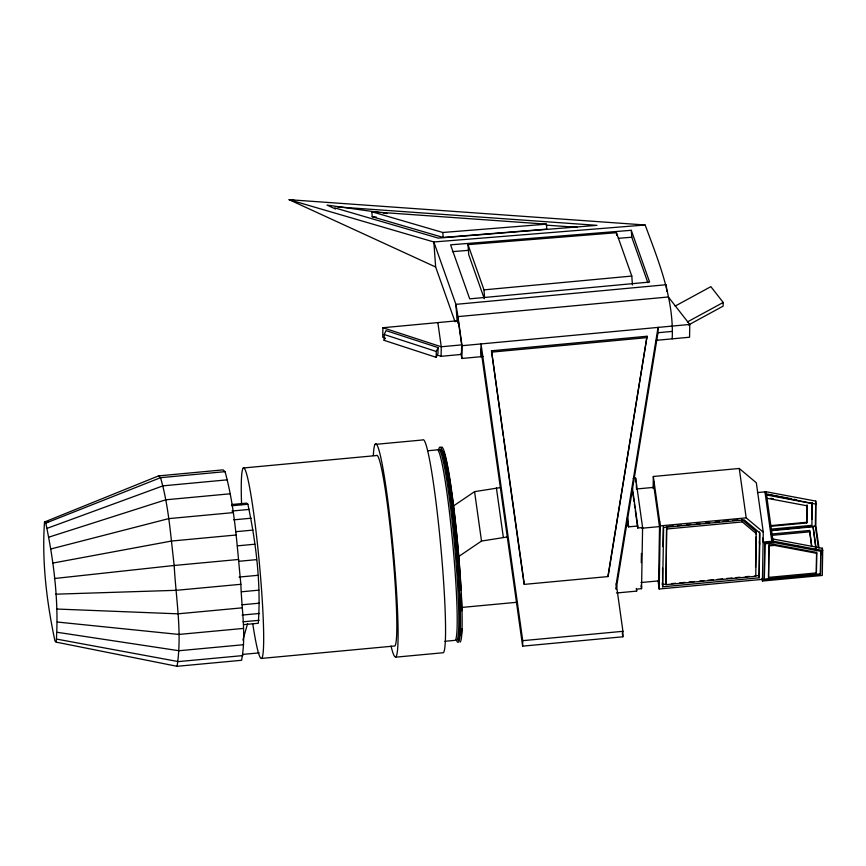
<?xml version="1.0" encoding="UTF-8"?>
<svg xmlns="http://www.w3.org/2000/svg" width="866" height="866" viewBox="0 0 866 866"><rect width="100%" height="100%" fill="white"/><g stroke="black" fill="none" stroke-linecap="round" stroke-linejoin="round"><path stroke-width="1.3" d="M437.298 355.071L441.097 356.316L461.502 354.41L461.665 344.874L458.266 320.691L382.902 327.727L382.74 337.275L385.283 338.097M384.125 340.349L384.223 334.503L386.02 330.606L438.077 347.591L437.98 353.447L436.193 357.333L384.125 340.349L385.024 338.4M436.193 357.333L436.291 351.488L438.077 347.591M441.097 356.316L441.259 346.779L437.86 322.596M457.843 323.007L457.952 316.62L455.906 304.356L433.834 241.971L289.125 199.7L645.138 224.987C658.723 261.564 674.094 298.997 672.189 338.844M458.222 323.083L458.266 320.691M483.466 356.467L461.816 358.481L462.033 345.707L457.952 316.62L668.325 296.984L689.78 324.447L689.563 337.22L656.125 340.338M480.782 356.716L481.009 343.78L522.728 640.667L522.631 646.144L622.849 636.791L622.935 631.314L616.256 583.76L658.073 327.251L657.976 332.728L616.159 589.237L616.256 583.76M503.298 436.237L491.498 350.773L647.054 336.246L608.073 576.615M632.505 488.63L637.755 526.008L628.575 526.864L627.471 517.641M635.59 481.875L635.655 478.129L633.219 478.357M636.358 487.666L636.434 483.672M616.462 592.993L636.651 591.11L636.683 589.129L641.554 588.674L642.594 527.535L635.655 478.129M642.594 527.535L637.722 527.989L637.755 526.008M641.273 562.673L641.425 553.406M653.116 488.576L653.321 476.484L739.25 468.463L756.332 482.784L763.271 532.179L763.108 542.084L773.035 541.163L822.7 550.505L822.278 575.446L762.448 581.032L762.069 578.358M641.858 528.238L659.524 526.593L654.014 487.352L654.101 482.026M659.264 585.503L658.615 580.88L659.621 521.267M762.481 579.354L659.199 588.999L660.271 525.879L653.321 476.484M662.62 586.812L663.616 527.437L744.251 519.903L759.883 533.012L759.125 577.806L662.62 586.812L662.566 568.107M662.934 546.619L663.269 526.474M666.008 584.647L666.625 526.669L666.008 584.647L755.791 576.269L756.18 531.529L741.989 519.632L742.314 521.938L756.505 533.846M675.112 306.109L710.867 286.657L723.207 302.461L723.142 306.131L688.546 324.956M755.574 567.36L756.094 536.909M756.137 534.225L756.18 531.529M759.125 577.806L759.536 531.951M762.448 581.032L763.087 542.928L771.92 542.105L764.981 491.866L764.97 492.711M764.938 543.783L773.76 542.96L773.674 541.759L773.771 542.452L820.827 551.306L820.438 574.591L764.321 579.83L764.84 543.09L764.332 579.181M768.943 544.985L768.532 577.395L816.367 572.924L816.692 553.32L816.562 552.4L774.431 544.476L768.943 544.985L768.532 577.395M806.787 522.956L806.982 505.116L806.787 522.956L769.766 526.409M811.604 546.414L809.58 530.479L770.87 534.084M811.875 519.286L812.156 502.648L811.918 525.326L771.097 529.137M771.758 530.641L813.077 526.788L815.837 548.34M818.338 547.409L815.339 526.041L815.761 501.1L766.096 491.758L757.425 492.57M815.761 501.1L815.837 525.489L819.019 548.2M816.562 552.4L816.367 572.924M820.438 574.591L820.73 550.614M822.278 554.944L822.386 548.286L772.721 538.944M56.203 642.139C58.996 602.584 53.984 561.915 45.768 523.118L44.523 521.992L158.565 475.899L223.092 469.87L225.052 471.656C235.119 508.288 237.035 546.641 240.878 584.29C241.614 609.458 246.388 635.363 241.582 660.282L177.065 666.3L56.203 642.139L54.959 641.013C46.742 602.216 41.73 561.547 44.523 521.992L48.528 521.613M243.541 624.646L258.295 623.271C261.099 583.716 256.087 543.047 247.871 504.25L246.626 503.124L231.871 504.499M647.054 336.246L607.878 576.583L524.331 584.377L491.498 350.773M177.065 666.3C182.304 633.078 175.96 598.871 174.185 565.476C170.624 536.13 168.838 506.188 160.535 477.686L158.565 475.899M242.902 640.104L247.589 623.574M453.6 505.874L474.568 491.65L500.44 487.569M458.33 556.773L481.507 541.055L507.379 536.963M687.452 321.903L723.207 302.461M45.768 523.118L160.535 477.686L225.052 471.656M47.316 528.26L162.992 485.837L227.509 479.818M49.081 537.072L165.774 499.801L230.302 493.782M50.921 548.957L168.708 518.626L233.225 512.607M52.729 563.095L171.576 541.034L236.093 535.004M54.374 578.52L174.185 565.476L238.702 559.458M631.79 276.059L616.451 232.705L467.997 244.634L483.997 289.861L631.79 276.059L632.44 284.925M461.665 344.874L441.259 346.779L382.902 327.727M462.033 345.707L689.78 324.447M657.976 332.728L672.319 331.386M491.477 352.137L647.032 337.621M375.303 444.388L422.727 439.96A107.027 7.675 84.7 0 1 440.177 540.059A107.027 7.675 84.7 0 1 443.392 652.715L395.968 657.142M243.216 467.997L376.385 455.559A95.78 6.874 84.7 0 1 392.006 545.136A95.78 6.874 84.7 0 1 394.885 645.971L261.716 658.398M427.696 450.764L436.767 449.919A95.78 6.874 84.7 0 1 452.388 539.507A95.78 6.874 84.7 0 1 455.267 640.331L444.897 641.295M231.763 505.755L247.871 504.25M231.969 511.027L249.419 509.392M233.733 519.838L251.172 518.204M636.337 488.998L654.014 487.352M235.584 531.713L253.024 530.089M765.76 494.605L768.185 494.378L791.459 498.751M765.89 495.525L768.315 495.298L812.286 503.568M237.392 545.851L254.831 544.216M239.038 561.276L256.477 559.653M625.902 525.9L628.597 525.651M660.271 525.879L746.189 517.857L763.271 532.179M667.978 526.539L673.358 526.041M677.396 525.662L681.434 525.283M686.814 524.785L690.852 524.406M696.232 523.908L700.269 523.529M705.649 523.021L709.687 522.653M715.078 522.144L719.116 521.765M723.142 521.386L728.533 520.888M732.571 520.509L737.951 520.011M666.95 528.974L742.314 521.938M769.668 525.716L806.69 522.263M239.07 577.07L257.851 575.316M771.454 530.144L815.339 526.041M240.878 584.29L176.361 590.309L55.749 594.184M772.18 535.329L809.558 531.843M241.419 591.792L258.858 590.157M768.618 542.733L773.663 542.268M769.073 545.905L774.561 545.396L816.692 553.32M241.982 604.793L259.432 603.169M242.469 607.813L177.952 613.832L56.755 609.036M242.079 615.077L259.529 613.453M640.937 582.537L658.615 580.88M243.043 621.81L259.14 620.305M662.295 584.507L666.311 584.139M671.67 583.63L675.697 583.262M679.713 582.883L685.082 582.385M689.098 582.006L694.456 581.508M699.825 581.01L703.842 580.631M707.868 580.252L713.227 579.755M717.243 579.376L722.612 578.878M726.628 578.499L731.987 578.001M736.013 577.622L740.029 577.254M745.399 576.745L749.415 576.377M754.773 575.879L758.8 575.5M820.34 573.898L764.223 579.138L764.321 579.83M461.686 607.445L516.861 602.292M243.378 628.424L178.861 634.442L57.329 622.037M243.53 644.715L179.013 650.734L57.427 632.321M243.13 654.371L259.205 652.877M242.913 655.584L178.396 661.602L57.037 639.173M522.728 640.667L622.935 631.314M371.85 211.759L442.818 232.489L546.435 224.164L546.792 229.133L443.165 237.457L372.207 216.727L371.85 211.759L546.435 224.164M645.138 224.987L433.834 241.971L435.652 267.009L455.029 321.762M631.282 230.302L450.591 244.829L469.708 298.857L649.597 282.056L631.282 230.302L631.779 237.23L647.865 282.673M452.442 251.638L468.625 250.339M618.302 238.312L631.779 237.23M337.653 206.931L596.977 225.344L438.272 238.107L334.763 207.872M546.165 225.128L577.07 227.314M372.207 216.727L376.234 217.02M294.462 200.447L289.125 199.7L435.652 267.009M380.347 212.592L327.002 205.09L335.564 209.02M383.01 212.96L387.015 213.523M794.046 499.238L796.633 499.725M770.805 498.307L773.392 498.794M767.027 498.275L807.08 505.809M795.897 545.937L798.506 546.435M814.192 549.38L816.811 549.878M766.432 494.183L816.194 504.196M384.223 334.503L436.291 351.488M484.289 298.727L468.733 254.756L467.997 244.634M822.386 548.286L822.7 550.505M813.077 526.788L816.053 547.994M809.58 530.479L811.81 546.37M768.185 494.378L768.315 495.298M774.431 544.476L774.561 545.396M766.096 491.758L773.035 541.163M762.545 538.078L763.108 542.084M759.363 541.964L759.688 544.27M755.996 542.278L756.321 544.584M739.25 468.463L746.189 517.857M662.317 582.883L662.642 585.189M658.084 581.021L659.199 588.999M632.656 491.942L633.966 501.284M634.345 503.958L634.908 507.963M635.287 510.637L637.722 527.989M641.262 584.842L641.587 587.148M641.186 586.011L641.554 588.674M627.449 518.853L628.575 526.864M636.283 588.436L636.651 591.11M622.286 632.83L622.849 636.791M503.676 438.91L524.125 584.409M480.911 349.258L522.631 646.144M496.402 487.948L503.341 537.342M461.08 353.198L461.816 358.481M474.568 491.65L481.507 541.055M666.766 291.301L666.279 284.719L455.906 304.356L457.151 321.492M616.451 232.705L616.635 235.238M483.997 289.861L484.549 297.449M442.818 232.489L443.165 237.457M438.423 449.768A95.78 6.874 84.7 0 1 454.033 539.345A95.78 6.874 84.7 0 1 456.923 640.18M241.582 504.629A95.78 6.874 84.7 0 1 250.523 492.473A95.78 6.874 84.7 0 1 263.632 632.245A95.78 6.874 84.7 0 1 252.753 623.693M373.333 455.581A107.027 7.675 84.7 0 1 393.337 550.668A107.027 7.675 84.7 0 1 391.031 646.036M438.824 449.021A97.999 7.025 84.7 0 1 456.166 545.472A97.999 7.025 84.7 0 1 456.501 640.418M439.798 449.638A95.78 6.874 84.7 0 1 455.419 539.226A95.78 6.874 84.7 0 1 458.298 640.05M441.238 447.289A97.999 7.025 84.7 0 1 457.216 538.933A97.999 7.025 84.7 0 1 460.171 642.096M443.738 452.052A95.78 6.874 84.7 0 1 451.403 490.849M451.597 492.213A95.78 6.874 84.7 0 1 459.251 563.896M459.456 566.591A95.78 6.874 84.7 0 1 460.214 577.243M460.387 579.852A95.78 6.874 84.7 0 1 460.993 590.168M461.199 594.228A95.78 6.874 84.7 0 1 461.816 610.833M461.784 628.586A95.78 6.874 84.7 0 1 461.286 635.189"/></g></svg>
